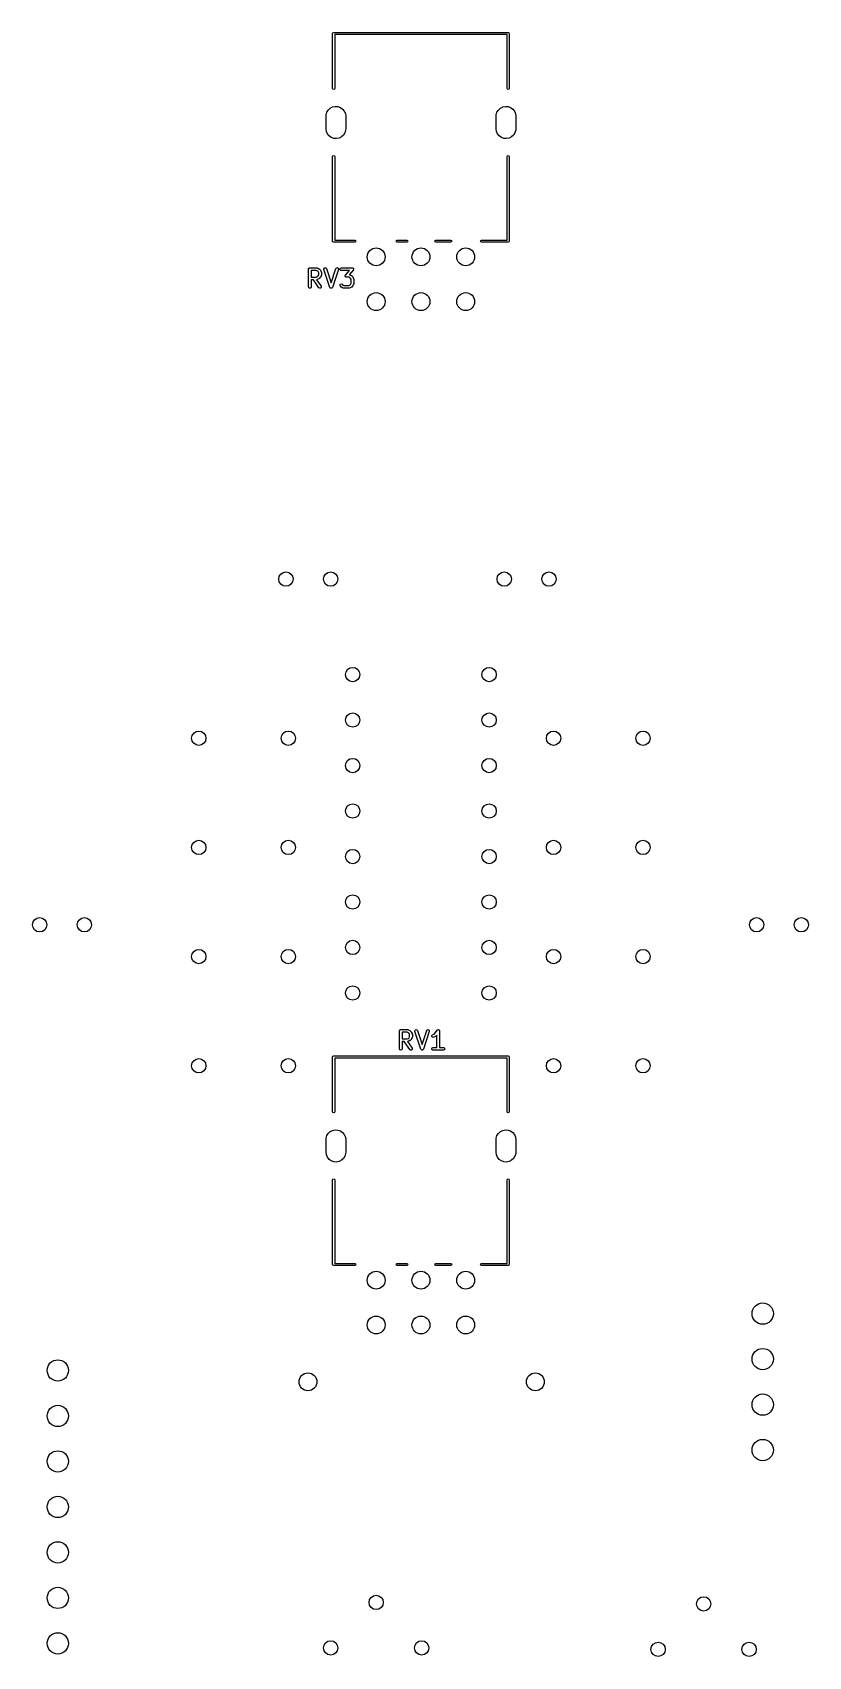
# Model space of a CAD drawing. Extents: x 87 to 131, y -229 to -46.
# Drawn here: x 87.5 to 130.8, y -136.6 to -45.9 of the extents above; entities that cross this region are included whole.
import ezdxf

# ---------------------------------------------------------------- set-up
doc = ezdxf.new("R2010")
doc.units = 0
doc.layers.add('BLACK', color=7, linetype='CONTINUOUS')

msp = doc.modelspace()

# ---------------------------------------------------------------- linework, layer by layer
at = {"layer": 'BLACK', "linetype": 'CONTINUOUS'}
for p, q in [((104.25, -45.99), (104.268, -45.9476)), ((104.25, -49.05), (104.25, -45.99)), ((104.268, -45.9476), (104.31, -45.93)), ((104.31, -45.93), (114.05, -45.93)), ((113.99, -46.05), (104.37, -46.05)), ((104.37, -46.05), (104.37, -49.05)), ((113.99, -49.05), (113.99, -46.05)), ((114.05, -45.93), (114.092, -45.9476)), ((114.092, -45.9476), (114.11, -45.99)), ((114.11, -45.99), (114.11, -49.05)), ((104.268, -49.0924), (104.25, -49.05)), ((104.31, -49.11), (104.268, -49.0924)), ((104.352, -49.0924), (104.31, -49.11)), ((104.37, -49.05), (104.352, -49.0924)), ((114.008, -49.0924), (113.99, -49.05)), ((114.05, -49.11), (114.008, -49.0924)), ((114.092, -49.0924), (114.05, -49.11)), ((114.11, -49.05), (114.092, -49.0924)), ((103.88, -50.61), (103.886, -50.5297)), ((103.88, -51.31), (103.88, -50.61)), ((103.886, -50.5297), (103.928, -50.3863)), ((103.928, -50.3863), (104.006, -50.2594)), ((104.006, -50.2594), (104.116, -50.1584)), ((104.116, -50.1584), (104.249, -50.0906)), ((104.249, -50.0906), (104.395, -50.0611)), ((104.395, -50.0611), (104.544, -50.072)), ((104.544, -50.072), (104.685, -50.1226)), ((104.685, -50.1226), (104.807, -50.2091)), ((104.807, -50.2091), (104.9, -50.3251)), ((104.9, -50.3251), (104.96, -50.4621)), ((104.96, -50.4621), (104.98, -50.61)), ((104.98, -50.61), (104.98, -51.31)), ((113.38, -50.61), (113.386, -50.5297)), ((113.38, -51.31), (113.38, -50.61)), ((113.386, -50.5297), (113.428, -50.3863)), ((113.428, -50.3863), (113.506, -50.2594)), ((113.506, -50.2594), (113.616, -50.1584)), ((113.616, -50.1584), (113.749, -50.0906)), ((113.749, -50.0906), (113.895, -50.0611)), ((113.895, -50.0611), (114.044, -50.072)), ((114.044, -50.072), (114.185, -50.1226)), ((114.185, -50.1226), (114.307, -50.2091)), ((114.307, -50.2091), (114.4, -50.3251)), ((114.4, -50.3251), (114.46, -50.4621)), ((114.46, -50.4621), (114.48, -50.61)), ((114.48, -50.61), (114.48, -51.31)), ((103.9, -51.4579), (103.88, -51.31)), ((103.96, -51.5949), (103.9, -51.4579)), ((104.053, -51.7109), (103.96, -51.5949)), ((104.854, -51.6606), (104.744, -51.7616)), ((104.932, -51.5337), (104.854, -51.6606)), ((104.974, -51.3903), (104.932, -51.5337)), ((104.98, -51.31), (104.974, -51.3903)), ((113.4, -51.4579), (113.38, -51.31)), ((113.46, -51.5949), (113.4, -51.4579)), ((113.553, -51.7109), (113.46, -51.5949)), ((114.354, -51.6606), (114.244, -51.7616)), ((114.432, -51.5337), (114.354, -51.6606)), ((114.474, -51.3903), (114.432, -51.5337)), ((114.48, -51.31), (114.474, -51.3903)), ((104.175, -51.7974), (104.053, -51.7109)), ((104.316, -51.848), (104.175, -51.7974)), ((104.465, -51.8589), (104.316, -51.848)), ((104.611, -51.8294), (104.465, -51.8589)), ((104.744, -51.7616), (104.611, -51.8294)), ((113.675, -51.7974), (113.553, -51.7109)), ((113.816, -51.848), (113.675, -51.7974)), ((113.965, -51.8589), (113.816, -51.848)), ((114.111, -51.8294), (113.965, -51.8589)), ((114.244, -51.7616), (114.111, -51.8294)), ((104.25, -52.86), (104.268, -52.8176)), ((104.25, -57.58), (104.25, -52.86)), ((104.268, -52.8176), (104.31, -52.8)), ((104.31, -52.8), (104.352, -52.8176)), ((104.352, -52.8176), (104.37, -52.86)), ((104.37, -52.86), (104.37, -57.52)), ((113.99, -52.86), (114.008, -52.8176)), ((113.99, -57.52), (113.99, -52.86)), ((114.008, -52.8176), (114.05, -52.8)), ((114.05, -52.8), (114.092, -52.8176)), ((114.092, -52.8176), (114.11, -52.86)), ((114.11, -52.86), (114.11, -57.58)), ((104.268, -57.6224), (104.25, -57.58)), ((104.31, -57.64), (104.268, -57.6224)), ((105.49, -57.64), (104.31, -57.64)), ((104.37, -57.52), (105.49, -57.52)), ((105.49, -57.52), (105.532, -57.5376)), ((105.532, -57.6224), (105.49, -57.64)), ((105.532, -57.5376), (105.55, -57.58)), ((105.55, -57.58), (105.532, -57.6224)), ((107.8, -57.58), (107.818, -57.5376)), ((107.818, -57.6224), (107.8, -57.58)), ((107.818, -57.5376), (107.86, -57.52)), ((107.86, -57.64), (107.818, -57.6224)), ((107.86, -57.52), (108.39, -57.52)), ((108.39, -57.64), (107.86, -57.64)), ((108.39, -57.52), (108.432, -57.5376)), ((108.432, -57.6224), (108.39, -57.64)), ((108.432, -57.5376), (108.45, -57.58)), ((108.45, -57.58), (108.432, -57.6224)), ((109.95, -57.58), (109.968, -57.5376)), ((109.968, -57.6224), (109.95, -57.58)), ((109.968, -57.5376), (110.01, -57.52)), ((110.01, -57.64), (109.968, -57.6224)), ((110.01, -57.52), (110.84, -57.52)), ((110.84, -57.64), (110.01, -57.64)), ((110.84, -57.52), (110.882, -57.5376)), ((110.882, -57.6224), (110.84, -57.64)), ((110.882, -57.5376), (110.9, -57.58)), ((110.9, -57.58), (110.882, -57.6224)), ((112.5, -57.58), (112.518, -57.5376)), ((112.518, -57.6224), (112.5, -57.58)), ((112.518, -57.5376), (112.56, -57.52)), ((112.56, -57.64), (112.518, -57.6224)), ((112.56, -57.52), (113.99, -57.52)), ((114.05, -57.64), (112.56, -57.64)), ((114.092, -57.6224), (114.05, -57.64)), ((114.11, -57.58), (114.092, -57.6224)), ((102.898, -59.1424), (102.9, -59.1326)), ((102.898, -60.1424), (102.898, -59.1424)), ((102.899, -59.1294), (102.901, -59.1265)), ((102.9, -59.1326), (102.899, -59.1294)), ((102.901, -59.1265), (102.903, -59.1167)), ((102.903, -59.1167), (102.915, -59.1018)), ((102.915, -59.1018), (102.925, -59.0849)), ((102.925, -59.0849), (102.931, -59.0826)), ((102.931, -59.0826), (102.936, -59.0774)), ((102.936, -59.0774), (102.955, -59.074)), ((102.955, -59.074), (102.973, -59.0674)), ((102.973, -59.0674), (103.354, -59.0674)), ((103.048, -59.2174), (103.048, -59.5912)), ((103.337, -59.2174), (103.048, -59.2174)), ((103.048, -59.5912), (103.337, -59.5912)), ((103.172, -59.7412), (103.048, -59.7412)), ((103.048, -59.7412), (103.048, -60.1424)), ((103.483, -60.1854), (103.172, -59.7412)), ((103.405, -59.2516), (103.337, -59.2174)), ((103.337, -59.5912), (103.405, -59.5569)), ((103.354, -59.0674), (103.38, -59.0719)), ((103.358, -59.7397), (103.355, -59.7408)), ((103.355, -59.7408), (103.606, -60.0994)), ((103.363, -59.7407), (103.358, -59.7397)), ((103.388, -59.7333), (103.363, -59.7407)), ((103.38, -59.0719), (103.383, -59.0748)), ((103.383, -59.0748), (103.388, -59.0753)), ((103.388, -59.0753), (103.483, -59.1229)), ((103.483, -59.6857), (103.388, -59.7333)), ((103.436, -59.282), (103.405, -59.2516)), ((103.405, -59.5569), (103.436, -59.5265)), ((103.47, -59.3506), (103.436, -59.282)), ((103.436, -59.5265), (103.47, -59.458)), ((103.47, -59.458), (103.47, -59.3506)), ((103.483, -59.1229), (103.501, -59.1363)), ((103.484, -59.6845), (103.483, -59.6857)), ((103.503, -59.6716), (103.484, -59.6845)), ((103.501, -59.1363), (103.503, -59.137)), ((103.503, -59.137), (103.55, -59.1846)), ((103.55, -59.624), (103.503, -59.6716)), ((103.55, -59.1846), (103.563, -59.203)), ((103.551, -59.6225), (103.55, -59.624)), ((103.564, -59.6045), (103.551, -59.6225)), ((103.563, -59.203), (103.564, -59.2041)), ((103.564, -59.2041), (103.612, -59.2993)), ((103.612, -59.5093), (103.564, -59.6045)), ((103.612, -59.2993), (103.619, -59.3243)), ((103.615, -59.5014), (103.612, -59.5048)), ((103.612, -59.5048), (103.612, -59.5093)), ((103.62, -59.4757), (103.615, -59.5014)), ((103.619, -59.3243), (103.618, -59.3286)), ((103.618, -59.3286), (103.62, -59.3329)), ((103.62, -59.3329), (103.62, -59.4757)), ((103.756, -59.1403), (103.774, -59.0926)), ((103.759, -59.1661), (103.756, -59.1403)), ((104.093, -60.1661), (103.759, -59.1661)), ((103.774, -59.0926), (103.819, -59.0682)), ((103.819, -59.0682), (103.87, -59.0785)), ((103.87, -59.0785), (103.902, -59.1187)), ((103.902, -59.1187), (104.164, -59.9052)), ((104.164, -59.9052), (104.426, -59.1187)), ((104.568, -59.1661), (104.235, -60.1661)), ((104.426, -59.1187), (104.438, -59.0958)), ((104.438, -59.0958), (104.482, -59.0689)), ((104.482, -59.0689), (104.533, -59.0764)), ((104.533, -59.0764), (104.567, -59.1148)), ((104.567, -59.1148), (104.568, -59.1661)), ((104.661, -59.1294), (104.687, -59.0849)), ((104.67, -59.1799), (104.661, -59.1294)), ((104.71, -59.2129), (104.67, -59.1799)), ((104.687, -59.0849), (104.735, -59.0674)), ((104.735, -59.2174), (104.71, -59.2129)), ((104.735, -59.0674), (105.354, -59.0674)), ((105.189, -59.2174), (104.735, -59.2174)), ((104.946, -59.5218), (104.948, -59.5162)), ((104.952, -59.5409), (104.946, -59.5218)), ((104.947, -59.5103), (104.957, -59.4928)), ((104.948, -59.5162), (104.947, -59.5103)), ((104.956, -59.5608), (104.952, -59.5409)), ((104.961, -59.5647), (104.956, -59.5608)), ((104.957, -59.4928), (104.965, -59.4739)), ((104.963, -59.5703), (104.961, -59.5647)), ((104.98, -59.5808), (104.963, -59.5703)), ((104.965, -59.4739), (105.189, -59.2174)), ((104.995, -59.5938), (104.98, -59.5808)), ((105.004, -59.5953), (104.995, -59.5938)), ((105.006, -59.5969), (105.004, -59.5953)), ((105.01, -59.5964), (105.006, -59.5969)), ((105.021, -59.5983), (105.01, -59.5964)), ((105.146, -59.5983), (105.021, -59.5983)), ((105.215, -59.6326), (105.146, -59.5983)), ((105.411, -59.1918), (105.183, -59.4518)), ((105.183, -59.4518), (105.189, -59.4529)), ((105.189, -59.4529), (105.193, -59.4557)), ((105.193, -59.4557), (105.197, -59.4563)), ((105.197, -59.4563), (105.293, -59.5039)), ((105.245, -59.663), (105.215, -59.6326)), ((105.279, -59.7315), (105.245, -59.663)), ((105.279, -59.9342), (105.279, -59.7315)), ((105.293, -59.5039), (105.311, -59.5172)), ((105.311, -59.5172), (105.312, -59.5179)), ((105.312, -59.5179), (105.36, -59.5655)), ((105.354, -59.0674), (105.365, -59.0693)), ((105.36, -59.5655), (105.373, -59.5839)), ((105.365, -59.0693), (105.369, -59.0688)), ((105.369, -59.0688), (105.371, -59.0704)), ((105.371, -59.0704), (105.38, -59.0719)), ((105.373, -59.5839), (105.374, -59.585)), ((105.374, -59.585), (105.421, -59.6803)), ((105.38, -59.0719), (105.395, -59.0849)), ((105.395, -59.0849), (105.413, -59.0954)), ((105.418, -59.1729), (105.411, -59.1918)), ((105.413, -59.0954), (105.415, -59.101)), ((105.415, -59.101), (105.419, -59.1049)), ((105.428, -59.1554), (105.418, -59.1729)), ((105.419, -59.1049), (105.423, -59.1248)), ((105.421, -59.6803), (105.429, -59.7052)), ((105.423, -59.1248), (105.429, -59.1439)), ((105.429, -59.1439), (105.427, -59.1495)), ((105.427, -59.1495), (105.428, -59.1554)), ((105.429, -59.7052), (105.428, -59.7096)), ((105.428, -59.7096), (105.429, -59.7138)), ((105.429, -59.7138), (105.429, -59.9519)), ((102.916, -60.1906), (102.898, -60.1424)), ((102.96, -60.2162), (102.916, -60.1906)), ((103.011, -60.2073), (102.96, -60.2162)), ((103.044, -60.168), (103.011, -60.2073)), ((103.048, -60.1424), (103.044, -60.168)), ((103.525, -60.2148), (103.483, -60.1854)), ((103.576, -60.2104), (103.525, -60.2148)), ((103.613, -60.1741), (103.576, -60.2104)), ((103.606, -60.0994), (103.617, -60.123)), ((103.617, -60.123), (103.613, -60.1741)), ((104.094, -60.1678), (104.093, -60.1661)), ((104.094, -60.1699), (104.094, -60.1678)), ((104.11, -60.1877), (104.094, -60.1699)), ((104.125, -60.2063), (104.11, -60.1877)), ((104.127, -60.2067), (104.125, -60.2063)), ((104.128, -60.2083), (104.127, -60.2067)), ((104.152, -60.2118), (104.128, -60.2083)), ((104.175, -60.2166), (104.152, -60.2118)), ((104.177, -60.2155), (104.175, -60.2166)), ((104.179, -60.2159), (104.177, -60.2155)), ((104.199, -60.2034), (104.179, -60.2159)), ((104.22, -60.1921), (104.199, -60.2034)), ((104.221, -60.1901), (104.22, -60.1921)), ((104.223, -60.189), (104.221, -60.1901)), ((104.235, -60.1661), (104.223, -60.189)), ((104.663, -60.0277), (104.692, -59.9857)), ((104.667, -60.0788), (104.663, -60.0277)), ((104.682, -60.1002), (104.667, -60.0788)), ((104.73, -60.1478), (104.682, -60.1002)), ((104.692, -59.9857), (104.742, -59.9724)), ((104.731, -60.1485), (104.73, -60.1478)), ((104.749, -60.1618), (104.731, -60.1485)), ((104.742, -59.9724), (104.788, -59.9941)), ((104.845, -60.2095), (104.749, -60.1618)), ((104.788, -59.9941), (104.827, -60.0331)), ((104.827, -60.0331), (104.896, -60.0674)), ((104.849, -60.21), (104.845, -60.2095)), ((104.852, -60.2129), (104.849, -60.21)), ((104.878, -60.2174), (104.852, -60.2129)), ((105.164, -60.2174), (104.878, -60.2174)), ((104.896, -60.0674), (105.146, -60.0674)), ((105.146, -60.0674), (105.215, -60.0331)), ((105.168, -60.2158), (105.164, -60.2174)), ((105.172, -60.2169), (105.168, -60.2158)), ((105.197, -60.2095), (105.172, -60.2169)), ((105.293, -60.1618), (105.197, -60.2095)), ((105.215, -60.0331), (105.245, -60.0027)), ((105.245, -60.0027), (105.279, -59.9342)), ((105.294, -60.1607), (105.293, -60.1618)), ((105.312, -60.1478), (105.294, -60.1607)), ((105.36, -60.1002), (105.312, -60.1478)), ((105.374, -60.0807), (105.36, -60.0987)), ((105.36, -60.0987), (105.36, -60.1002)), ((105.421, -59.9854), (105.374, -60.0807)), ((105.422, -59.981), (105.421, -59.9854)), ((105.425, -59.9776), (105.422, -59.981)), ((105.429, -59.9519), (105.425, -59.9776)), ((107.978, -101.687), (107.98, -101.678)), ((107.978, -102.687), (107.978, -101.687)), ((107.979, -101.674), (107.981, -101.671)), ((107.98, -101.678), (107.979, -101.674)), ((107.981, -101.671), (107.983, -101.662)), ((107.983, -101.662), (107.995, -101.647)), ((107.995, -101.647), (108.005, -101.63)), ((108.005, -101.63), (108.011, -101.628)), ((108.011, -101.628), (108.016, -101.622)), ((108.016, -101.622), (108.035, -101.619)), ((108.035, -101.619), (108.053, -101.612)), ((108.053, -101.612), (108.434, -101.612)), ((108.128, -101.762), (108.128, -102.136)), ((108.417, -101.762), (108.128, -101.762)), ((108.128, -102.136), (108.417, -102.136)), ((108.252, -102.286), (108.128, -102.286)), ((108.128, -102.286), (108.128, -102.687)), ((108.563, -102.73), (108.252, -102.286)), ((108.485, -101.797), (108.417, -101.762)), ((108.417, -102.136), (108.485, -102.102)), ((108.434, -101.612), (108.46, -101.617)), ((108.438, -102.285), (108.435, -102.286)), ((108.435, -102.286), (108.686, -102.644)), ((108.443, -102.286), (108.438, -102.285)), ((108.468, -102.278), (108.443, -102.286)), ((108.46, -101.617), (108.463, -101.62)), ((108.463, -101.62), (108.468, -101.62)), ((108.468, -101.62), (108.563, -101.668)), ((108.563, -102.231), (108.468, -102.278)), ((108.516, -101.827), (108.485, -101.797)), ((108.485, -102.102), (108.516, -102.072)), ((108.55, -101.896), (108.516, -101.827)), ((108.516, -102.072), (108.55, -102.003)), ((108.55, -102.003), (108.55, -101.896)), ((108.563, -101.668), (108.581, -101.681)), ((108.564, -102.229), (108.563, -102.231)), ((108.583, -102.217), (108.564, -102.229)), ((108.581, -101.681), (108.583, -101.682)), ((108.583, -101.682), (108.63, -101.73)), ((108.63, -102.169), (108.583, -102.217)), ((108.63, -101.73), (108.643, -101.748)), ((108.631, -102.168), (108.63, -102.169)), ((108.644, -102.149), (108.631, -102.168)), ((108.643, -101.748), (108.644, -101.749)), ((108.644, -101.749), (108.692, -101.844)), ((108.692, -102.054), (108.644, -102.149)), ((108.692, -101.844), (108.699, -101.869)), ((108.695, -102.046), (108.692, -102.05)), ((108.692, -102.05), (108.692, -102.054)), ((108.7, -102.021), (108.695, -102.046)), ((108.699, -101.869), (108.698, -101.874)), ((108.698, -101.874), (108.7, -101.878)), ((108.7, -101.878), (108.7, -102.021)), ((108.836, -101.685), (108.854, -101.638)), ((108.839, -101.711), (108.836, -101.685)), ((109.173, -102.711), (108.839, -101.711)), ((108.854, -101.638), (108.899, -101.613)), ((108.899, -101.613), (108.95, -101.623)), ((108.95, -101.623), (108.982, -101.664)), ((108.982, -101.664), (109.244, -102.45)), ((109.244, -102.45), (109.506, -101.664)), ((109.648, -101.711), (109.315, -102.711)), ((109.506, -101.664), (109.518, -101.641)), ((109.518, -101.641), (109.562, -101.614)), ((109.562, -101.614), (109.613, -101.621)), ((109.613, -101.621), (109.647, -101.66)), ((109.647, -101.66), (109.648, -101.711)), ((109.791, -101.994), (109.794, -101.943)), ((109.822, -102.036), (109.791, -101.994)), ((109.794, -101.943), (109.829, -101.906)), ((109.871, -102.048), (109.822, -102.036)), ((109.829, -101.906), (109.914, -101.864)), ((109.896, -102.04), (109.871, -102.048)), ((109.992, -101.993), (109.896, -102.04)), ((109.914, -101.864), (109.995, -101.782)), ((109.993, -101.991), (109.992, -101.993)), ((110.011, -101.979), (109.993, -101.991)), ((109.995, -101.782), (110.086, -101.646)), ((110.074, -101.916), (110.011, -101.979)), ((110.074, -102.612), (110.074, -101.916)), ((110.086, -101.646), (110.104, -101.627)), ((110.104, -101.627), (110.108, -101.626)), ((110.108, -101.626), (110.111, -101.622)), ((110.111, -101.622), (110.133, -101.619)), ((110.133, -101.619), (110.153, -101.613)), ((110.153, -101.613), (110.157, -101.614)), ((110.157, -101.614), (110.162, -101.614)), ((110.162, -101.614), (110.18, -101.624)), ((110.18, -101.624), (110.2, -101.633)), ((110.2, -101.633), (110.202, -101.637)), ((110.202, -101.637), (110.206, -101.639)), ((110.206, -101.639), (110.213, -101.66)), ((110.213, -101.66), (110.223, -101.679)), ((110.223, -101.679), (110.222, -101.683)), ((110.222, -101.683), (110.224, -101.687)), ((110.224, -101.687), (110.224, -102.612)), ((104.25, -103.14), (104.268, -103.098)), ((104.25, -106.2), (104.25, -103.14)), ((104.268, -103.098), (104.31, -103.08)), ((104.31, -103.08), (114.05, -103.08)), ((113.99, -103.2), (104.37, -103.2)), ((104.37, -103.2), (104.37, -106.2)), ((107.996, -102.736), (107.978, -102.687)), ((108.04, -102.761), (107.996, -102.736)), ((108.091, -102.752), (108.04, -102.761)), ((108.124, -102.713), (108.091, -102.752)), ((108.128, -102.687), (108.124, -102.713)), ((108.605, -102.76), (108.563, -102.73)), ((108.656, -102.755), (108.605, -102.76)), ((108.693, -102.719), (108.656, -102.755)), ((108.686, -102.644), (108.697, -102.668)), ((108.697, -102.668), (108.693, -102.719)), ((109.174, -102.713), (109.173, -102.711)), ((109.174, -102.715), (109.174, -102.713)), ((109.19, -102.733), (109.174, -102.715)), ((109.205, -102.751), (109.19, -102.733)), ((109.207, -102.752), (109.205, -102.751)), ((109.208, -102.753), (109.207, -102.752)), ((109.232, -102.757), (109.208, -102.753)), ((109.255, -102.762), (109.232, -102.757)), ((109.257, -102.761), (109.255, -102.762)), ((109.259, -102.761), (109.257, -102.761)), ((109.279, -102.748), (109.259, -102.761)), ((109.3, -102.737), (109.279, -102.748)), ((109.301, -102.735), (109.3, -102.737)), ((109.303, -102.734), (109.301, -102.735)), ((109.315, -102.711), (109.303, -102.734)), ((109.789, -102.674), (109.815, -102.63)), ((109.798, -102.725), (109.789, -102.674)), ((109.837, -102.758), (109.798, -102.725)), ((109.815, -102.63), (109.863, -102.612)), ((109.863, -102.762), (109.837, -102.758)), ((109.863, -102.612), (110.074, -102.612)), ((110.434, -102.762), (109.863, -102.762)), ((110.224, -102.612), (110.434, -102.612)), ((110.434, -102.612), (110.46, -102.617)), ((110.482, -102.745), (110.434, -102.762)), ((110.46, -102.617), (110.499, -102.65)), ((110.508, -102.7), (110.482, -102.745)), ((110.499, -102.65), (110.508, -102.7)), ((113.99, -106.2), (113.99, -103.2)), ((114.05, -103.08), (114.092, -103.098)), ((114.092, -103.098), (114.11, -103.14)), ((114.11, -103.14), (114.11, -106.2)), ((104.268, -106.242), (104.25, -106.2)), ((104.31, -106.26), (104.268, -106.242)), ((104.352, -106.242), (104.31, -106.26)), ((104.37, -106.2), (104.352, -106.242)), ((114.008, -106.242), (113.99, -106.2)), ((114.05, -106.26), (114.008, -106.242)), ((114.092, -106.242), (114.05, -106.26)), ((114.11, -106.2), (114.092, -106.242)), ((103.88, -107.76), (103.886, -107.68)), ((103.88, -108.46), (103.88, -107.76)), ((103.886, -107.68), (103.928, -107.536)), ((103.928, -107.536), (104.006, -107.409)), ((104.006, -107.409), (104.116, -107.308)), ((104.116, -107.308), (104.249, -107.241)), ((104.249, -107.241), (104.395, -107.211)), ((104.395, -107.211), (104.544, -107.222)), ((104.544, -107.222), (104.685, -107.273)), ((104.685, -107.273), (104.807, -107.359)), ((104.807, -107.359), (104.9, -107.475)), ((104.9, -107.475), (104.96, -107.612)), ((104.96, -107.612), (104.98, -107.76)), ((104.98, -107.76), (104.98, -108.46)), ((113.38, -107.76), (113.386, -107.68)), ((113.38, -108.46), (113.38, -107.76)), ((113.386, -107.68), (113.428, -107.536)), ((113.428, -107.536), (113.506, -107.409)), ((113.506, -107.409), (113.616, -107.308)), ((113.616, -107.308), (113.749, -107.241)), ((113.749, -107.241), (113.895, -107.211)), ((113.895, -107.211), (114.044, -107.222)), ((114.044, -107.222), (114.185, -107.273)), ((114.185, -107.273), (114.307, -107.359)), ((114.307, -107.359), (114.4, -107.475)), ((114.4, -107.475), (114.46, -107.612)), ((114.46, -107.612), (114.48, -107.76)), ((114.48, -107.76), (114.48, -108.46)), ((103.9, -108.608), (103.88, -108.46)), ((103.96, -108.745), (103.9, -108.608)), ((104.053, -108.861), (103.96, -108.745)), ((104.854, -108.811), (104.744, -108.912)), ((104.932, -108.684), (104.854, -108.811)), ((104.974, -108.54), (104.932, -108.684)), ((104.98, -108.46), (104.974, -108.54)), ((113.4, -108.608), (113.38, -108.46)), ((113.46, -108.745), (113.4, -108.608)), ((113.553, -108.861), (113.46, -108.745)), ((114.354, -108.811), (114.244, -108.912)), ((114.432, -108.684), (114.354, -108.811)), ((114.474, -108.54), (114.432, -108.684)), ((114.48, -108.46), (114.474, -108.54)), ((104.175, -108.947), (104.053, -108.861)), ((104.316, -108.998), (104.175, -108.947)), ((104.465, -109.009), (104.316, -108.998)), ((104.611, -108.979), (104.465, -109.009)), ((104.744, -108.912), (104.611, -108.979)), ((113.675, -108.947), (113.553, -108.861)), ((113.816, -108.998), (113.675, -108.947)), ((113.965, -109.009), (113.816, -108.998)), ((114.111, -108.979), (113.965, -109.009)), ((114.244, -108.912), (114.111, -108.979)), ((104.25, -110.01), (104.268, -109.968)), ((104.25, -114.73), (104.25, -110.01)), ((104.268, -109.968), (104.31, -109.95)), ((104.31, -109.95), (104.352, -109.968)), ((104.352, -109.968), (104.37, -110.01)), ((104.37, -110.01), (104.37, -114.67)), ((113.99, -110.01), (114.008, -109.968)), ((113.99, -114.67), (113.99, -110.01)), ((114.008, -109.968), (114.05, -109.95)), ((114.05, -109.95), (114.092, -109.968)), ((114.092, -109.968), (114.11, -110.01)), ((114.11, -110.01), (114.11, -114.73)), ((104.268, -114.772), (104.25, -114.73)), ((104.31, -114.79), (104.268, -114.772)), ((105.49, -114.79), (104.31, -114.79)), ((104.37, -114.67), (105.49, -114.67)), ((105.49, -114.67), (105.532, -114.688)), ((105.532, -114.772), (105.49, -114.79)), ((105.532, -114.688), (105.55, -114.73)), ((105.55, -114.73), (105.532, -114.772)), ((107.8, -114.73), (107.818, -114.688)), ((107.818, -114.772), (107.8, -114.73)), ((107.818, -114.688), (107.86, -114.67)), ((107.86, -114.79), (107.818, -114.772)), ((107.86, -114.67), (108.39, -114.67)), ((108.39, -114.79), (107.86, -114.79)), ((108.39, -114.67), (108.432, -114.688)), ((108.432, -114.772), (108.39, -114.79)), ((108.432, -114.688), (108.45, -114.73)), ((108.45, -114.73), (108.432, -114.772)), ((109.95, -114.73), (109.968, -114.688)), ((109.968, -114.772), (109.95, -114.73)), ((109.968, -114.688), (110.01, -114.67)), ((110.01, -114.79), (109.968, -114.772)), ((110.01, -114.67), (110.84, -114.67)), ((110.84, -114.79), (110.01, -114.79)), ((110.84, -114.67), (110.882, -114.688)), ((110.882, -114.772), (110.84, -114.79)), ((110.882, -114.688), (110.9, -114.73)), ((110.9, -114.73), (110.882, -114.772)), ((112.5, -114.73), (112.518, -114.688)), ((112.518, -114.772), (112.5, -114.73)), ((112.518, -114.688), (112.56, -114.67)), ((112.56, -114.79), (112.518, -114.772)), ((112.56, -114.67), (113.99, -114.67)), ((114.05, -114.79), (112.56, -114.79)), ((114.092, -114.772), (114.05, -114.79)), ((114.11, -114.73), (114.092, -114.772))]:
    msp.add_line(p, q, dxfattribs=at)
at = {"layer": 'BLACK'}
for centre, radius in [((106.68, -58.46), 0.5), ((109.18, -58.46), 0.5), ((111.68, -58.46), 0.5), ((106.68, -60.96), 0.5), ((109.18, -60.96), 0.5), ((111.68, -60.96), 0.5), ((101.64, -76.454), 0.4), ((104.14, -76.454), 0.4), ((113.832, -76.454), 0.4), ((116.332, -76.454), 0.4), ((105.37, -81.788), 0.4), ((112.99, -81.788), 0.4), ((105.37, -84.328), 0.4), ((112.99, -84.328), 0.4), ((96.774, -85.344), 0.4), ((101.774, -85.344), 0.4), ((116.586, -85.344), 0.4), ((121.586, -85.344), 0.4), ((105.37, -86.868), 0.4), ((112.99, -86.868), 0.4), ((105.37, -89.408), 0.4), ((112.99, -89.408), 0.4), ((96.774, -91.44), 0.4), ((101.774, -91.44), 0.4), ((105.37, -91.948), 0.4), ((112.99, -91.948), 0.4), ((116.586, -91.44), 0.4), ((121.586, -91.44), 0.4), ((105.37, -94.488), 0.4), ((112.99, -94.488), 0.4), ((87.884, -95.758), 0.4), ((90.384, -95.758), 0.4), ((127.928, -95.758), 0.4), ((130.428, -95.758), 0.4), ((105.37, -97.028), 0.4), ((112.99, -97.028), 0.4), ((96.774, -97.536), 0.4), ((101.774, -97.536), 0.4), ((116.586, -97.536), 0.4), ((121.586, -97.536), 0.4), ((105.37, -99.568), 0.4), ((112.99, -99.568), 0.4), ((96.774, -103.632), 0.4), ((101.774, -103.632), 0.4), ((116.586, -103.632), 0.4), ((121.586, -103.632), 0.4), ((106.68, -115.61), 0.5), ((109.18, -115.61), 0.5), ((111.68, -115.61), 0.5), ((128.27, -117.475), 0.595), ((106.68, -118.11), 0.5), ((109.18, -118.11), 0.5), ((111.68, -118.11), 0.5), ((128.27, -120.015), 0.595), ((88.9, -120.65), 0.595), ((102.87, -121.285), 0.5), ((115.57, -121.285), 0.5), ((128.27, -122.555), 0.595), ((88.9, -123.19), 0.595), ((88.9, -125.73), 0.595), ((128.27, -125.095), 0.595), ((88.9, -128.27), 0.595), ((88.9, -130.81), 0.595), ((88.9, -133.35), 0.595), ((106.68, -133.604), 0.4), ((124.968, -133.684), 0.4), ((88.9, -135.89), 0.595), ((104.14, -136.144), 0.4), ((109.22, -136.144), 0.4), ((122.428, -136.224), 0.4), ((127.508, -136.224), 0.4)]:
    msp.add_circle(centre, radius, dxfattribs=at)

doc.saveas('drawing.dxf')
